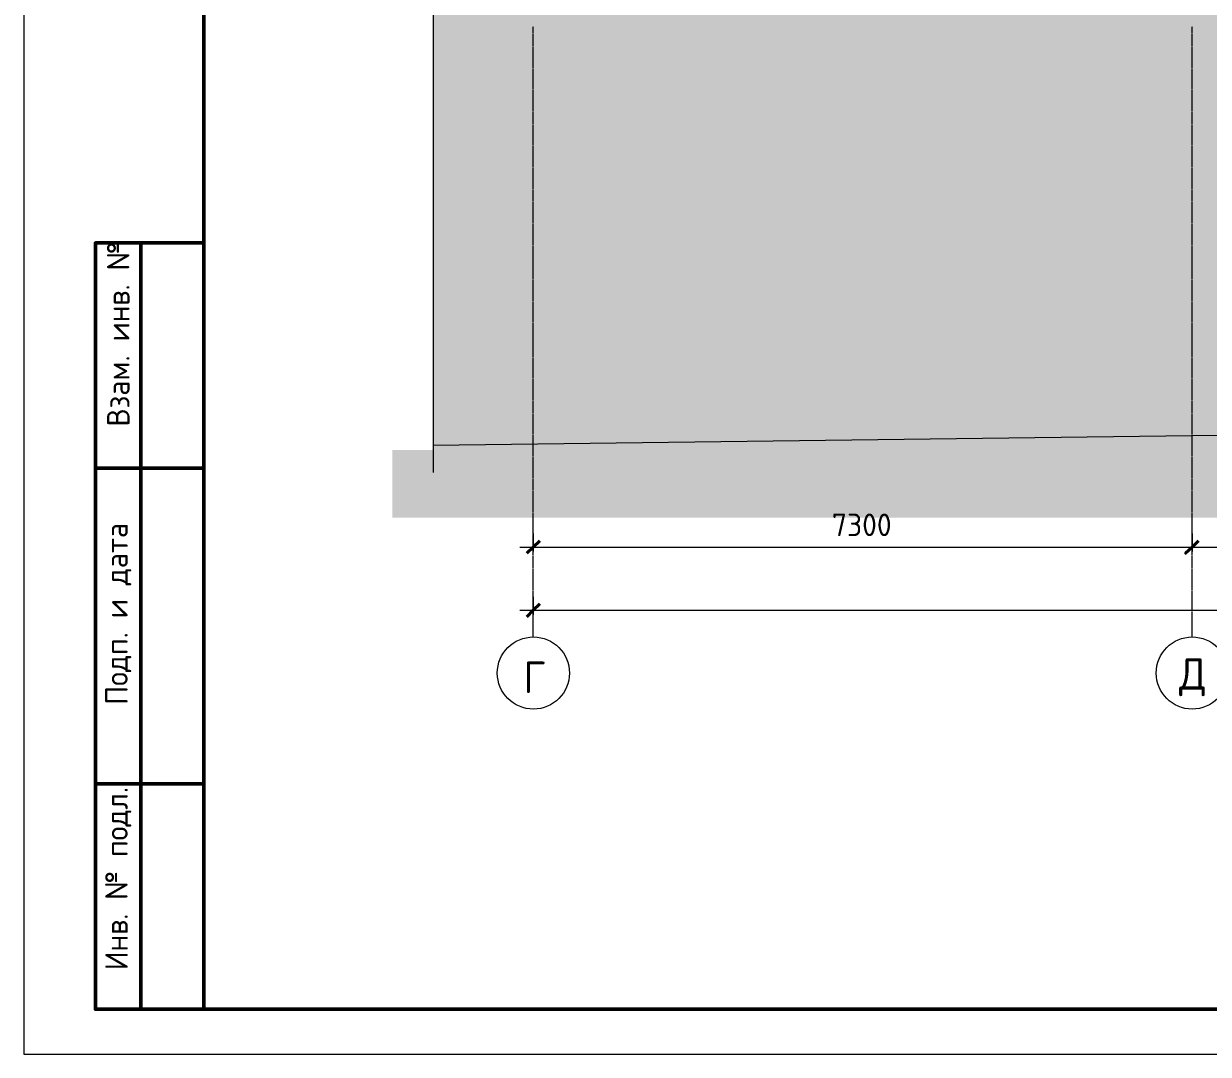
# Model space of a CAD drawing. Header units: millimetres. Extents: x -11345 to 411485, y -9810 to 73012.
# Drawn here: x 285392 to 298521, y -8641 to 2784 of the extents above; entities that cross this region are included whole.
import ezdxf

# ---------------------------------------------------------------- set-up
doc = ezdxf.new("R2010")
doc.units = ezdxf.units.MM
doc.linetypes.add('PDF_IMPORT', pattern=[1, 0.8, -0.2])
for name, color, linetype in [('PDF _Аннотация', 7, 'Continuous'), ('PDF _Линии', 7, 'Continuous'), ('PDF _Оси', 7, 'Continuous'), ('PDF _Основная надпись', 7, 'Continuous'), ('PDF _Размеры-100', 7, 'Continuous'), ('PDF _Текст', 7, 'Continuous'), ('PDF _Узлы', 7, 'Continuous')]:
    doc.layers.add(name, color=color, linetype=linetype)
doc.layers.add('PDF _Ограждение', color=7, linetype='Continuous', true_color=0x7f7f7f)
doc.styles.add('PDF GOST Common', font='GOST_Common.ttf')

msp = doc.modelspace()

# ---------------------------------------------------------------- hatches: boundary and pattern name
at = {"layer": 'PDF _Узлы', "true_color": 0x939393, "transparency": 33554687}
msp.add_hatch(color=252, dxfattribs=at).paths.add_polyline_path([(291995.72186, 15072.63124), (289929.99915, 16012.36575), (289929.99915, 8922.02652), (290103.55372, 8866.99702), (289929.99915, 8697.67548), (289929.99915, -1889.15342), (298916.73956, -1774.86139), (298916.73956, 2889.94687), (299399.30593, 2826.4513), (299399.30593, 2898.41295), (298205.58912, 3059.2684), (296423.47997, 3351.34805), (295970.54487, 3427.54274), (295970.54487, 3351.34805), (295403.31773, 3427.54274), (291436.9608, 3948.20646), (291436.9608, 15072.63124), (291521.62157, 15030.30085), (292084.61567, 14755.15336), (292084.61567, 15030.30085)])
at = {"layer": 'PDF _Узлы', "true_color": 0xffffff, "transparency": 33554687}
msp.add_hatch(color=7, dxfattribs=at).paths.add_polyline_path([(321622.75726, -1415.05313), (300317.87525, -1321.92629), (300317.87525, -1707.13278), (298916.73956, -1707.13278), (298916.73956, -1774.86139), (289929.99915, -1889.15342), (289929.99915, -1939.94988), (289477.06405, -1939.94988), (289477.06405, -2693.43071), (325254.70416, -2693.43071), (325254.70416, -1558.97643), (323205.9136, -1453.15047), (321622.75726, -1453.15047)])

# ---------------------------------------------------------------- linework, layer by layer
at = {"layer": 'PDF _Аннотация', "lineweight": 20}
msp.add_lwpolyline([(289929.99915, -1889.15342), (289929.99915, -2189.69915)], dxfattribs=at)
at = {"layer": 'PDF _Линии', "lineweight": 9}
msp.add_lwpolyline([(289929.99915, -1889.15342), (298916.73956, -1774.86139), (298916.73956, 2889.94687), (299399.30593, 2826.4513), (299399.30593, 2898.41295), (298205.58912, 3059.2684), (295970.54487, 3427.54274), (295970.54487, 3351.34805), (291436.9608, 3948.20646), (291436.9608, 15072.63124), (292084.61567, 14755.15336), (292084.61567, 15030.30085), (289929.99915, 16012.36575)], dxfattribs=at)
at = {"layer": 'PDF _Ограждение', "color": 9, "lineweight": 0, "true_color": 0xb5bcbf, "const_width": 4470.0885}
msp.add_lwpolyline([(293735.50062, 4079.43065), (293735.50062, 4066.73153), (293735.50062, 4028.63419), (293735.50062, 4024.40115)], dxfattribs=at)
at = {"layer": 'PDF _Оси', "linetype": 'PDF_IMPORT', "lineweight": 9, "ltscale": 20.022978}
for points in [[(291039.0552, -4014.13868), (291039.0552, 2754.48964)], [(298341.04635, -4014.13868), (298341.04635, 2754.48964)]]:
    msp.add_lwpolyline(points, dxfattribs=at)
at = {"layer": 'PDF _Оси', "lineweight": 20}
for centre in [(291041.17167, -4414.16085), (298343.16282, -4414.16085)]:
    msp.add_circle(centre, 400.02207, dxfattribs=at)
at = {"layer": 'PDF _Основная надпись', "lineweight": 20}
msp.add_lwpolyline([(285392.18204, -8640.84959), (411477.46228, -8640.84959), (411477.46228, 50748.67843), (285392.18204, 50748.67843)], close=True, dxfattribs=at)
at = {"layer": 'PDF _Основная надпись', "lineweight": 50}
msp.add_lwpolyline([(410977.96375, -8141.35106), (410977.96375, 50249.17991), (287390.17614, 50249.17991), (287390.17614, -8141.35106)], close=True, dxfattribs=at)
for points in [[(287390.17614, -8141.35106), (286187.99325, -8141.35106), (286187.99325, 354.3569), (287390.17614, 354.3569)], [(286691.72481, 354.3569), (286691.72481, -8141.35106)], [(286187.99325, -2143.13573), (287390.17614, -2143.13573)], [(286187.99325, -5643.85844), (287390.17614, -5643.85844)]]:
    msp.add_lwpolyline(points, dxfattribs=at)
at = {"layer": 'PDF _Размеры-100', "lineweight": 20}
for points in [[(291039.0552, -2866.98528), (291039.0552, -3019.37466), (291039.0552, -3065.93809)], [(290890.89885, -3019.37466), (298341.04635, -3019.37466), (321292.58027, -3019.37466)], [(291039.0552, -3569.66965), (291039.0552, -3717.82599), (291039.0552, -3768.62245)], [(290890.89885, -3717.82599), (321292.58027, -3717.82599)]]:
    msp.add_lwpolyline(points, dxfattribs=at)
msp.add_lwpolyline([(298341.04635, -3065.93809), (298341.04635, -3019.37466), (298341.04635, -2866.98528), (298341.04635, -3019.37466)], close=True, dxfattribs=at)
at = {"layer": 'PDF _Размеры-100', "lineweight": 40}
for points in [[(290967.09354, -3087.10328), (291039.0552, -3019.37466), (291111.01685, -2947.41301)], [(290967.09354, -3789.78764), (291039.0552, -3717.82599), (291111.01685, -3645.86434)]]:
    msp.add_lwpolyline(points, dxfattribs=at)
msp.add_lwpolyline([(298413.008, -2947.41301), (298341.04635, -3019.37466), (298269.08469, -3087.10328), (298341.04635, -3019.37466)], close=True, dxfattribs=at)
at = {"layer": 'PDF _Узлы', "lineweight": 18}
msp.add_lwpolyline([(289929.99915, 8697.67548), (289929.99915, -1889.15342)], dxfattribs=at)

# ---------------------------------------------------------------- texts
at = {"layer": 'PDF _Текст', "char_height": 249.9838303, "attachment_point": 4, "rotation": 90, "style": 'PDF GOST Common'}
for s, insert in [('Взам. инв. №', (286440.16397, -1681.45141)), ('Подп. и дата', (286440.16397, -4767.46178)), ('Инв. № подл.', (286440.16397, -7709.54347))]:
    msp.add_mtext(s, dxfattribs=dict(at, insert=insert))
at = {"layer": 'PDF _Текст', "attachment_point": 4, "style": 'PDF GOST Common'}
for s, insert, char_height in [('7300', (294349.65614, -2771.74838), 250.014254), ('Г', (290929.2212, -4460.89647), 350.02265), ('Д', (298197.6441, -4460.89647), 350.02265)]:
    msp.add_mtext(s, dxfattribs=dict(at, insert=insert, char_height=char_height))

doc.saveas('drawing.dxf')
